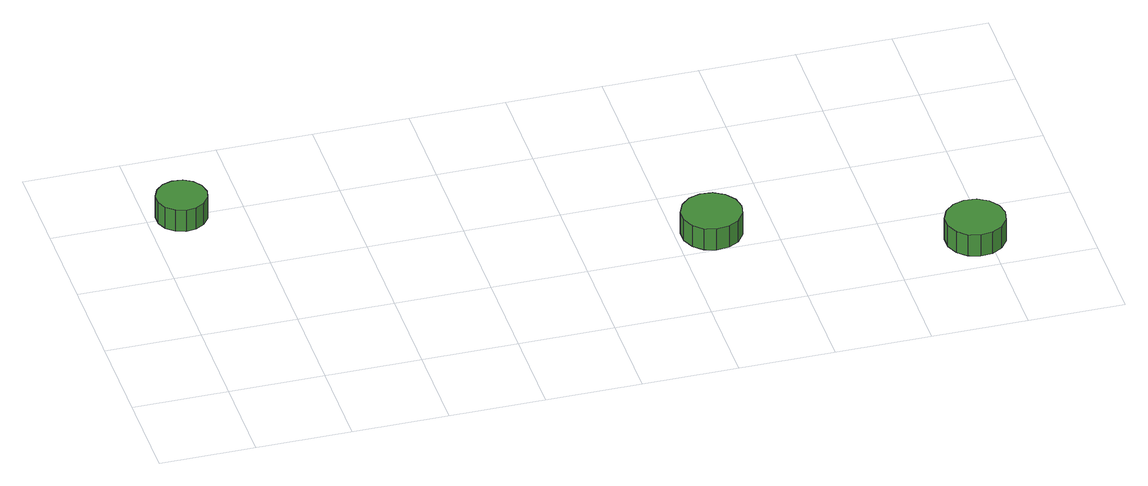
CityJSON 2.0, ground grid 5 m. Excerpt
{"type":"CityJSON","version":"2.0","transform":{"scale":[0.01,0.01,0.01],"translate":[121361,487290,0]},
"CityObjects":{
"tree1":{"type":"SolitaryVegetationObject","attributes":{"function":"something"},"geometry":[{"type":"MultiSurface","lod":"1","boundaries":[[[0,1,2,3,4,5,6,7,8,9,10,11,12,13,14]],[[15,16,17,18,19,20,21,22,23,24,25,26,27,28,29]],[[0,29,28,1]],[[1,28,27,2]],[[2,27,26,3]],[[3,26,25,4]],[[4,25,24,5]],[[5,24,23,6]],[[6,23,22,7]],[[7,22,21,8]],[[8,21,20,9]],[[9,20,19,10]],[[10,19,18,11]],[[11,18,17,12]],[[12,17,16,13]],[[13,16,15,14]],[[14,15,29,0]]]}]},
"tree2":{"type":"SolitaryVegetationObject","attributes":{"function":"something"},"geometry":[{"type":"MultiSurface","lod":"1","boundaries":[[[30,31,32,33,34,35,36,37,38,39,40,41,42,43,44]],[[45,46,47,48,49,50,51,52,53,54,55,56,57,58,59]],[[30,59,58,31]],[[31,58,57,32]],[[32,57,56,33]],[[33,56,55,34]],[[34,55,54,35]],[[35,54,53,36]],[[36,53,52,37]],[[37,52,51,38]],[[38,51,50,39]],[[39,50,49,40]],[[40,49,48,41]],[[41,48,47,42]],[[42,47,46,43]],[[43,46,45,44]],[[44,45,59,30]]]}]},
"tree3":{"type":"SolitaryVegetationObject","attributes":{"function":"something"},"geometry":[{"type":"MultiSurface","lod":"1","boundaries":[[[60,61,62,63,64,65,66,67,68,69,70,71,72,73,74]],[[75,76,77,78,79,80,81,82,83,84,85,86,87,88,89]],[[60,89,88,61]],[[61,88,87,62]],[[62,87,86,63]],[[63,86,85,64]],[[64,85,84,65]],[[65,84,83,66]],[[66,83,82,67]],[[67,82,81,68]],[[68,81,80,69]],[[69,80,79,70]],[[70,79,78,71]],[[71,78,77,72]],[[72,77,76,73]],[[73,76,75,74]],[[74,75,89,60]]]}]}
},
"vertices":[
[313,1502,190],[301,1556,190],[269,1600,190],[222,1628,190],[167,1633,190],[115,1616,190],[75,1580,190],[52,1530,190],[52,1475,190],[75,1425,190],[115,1389,190],[167,1372,190],[222,1377,190],[269,1405,190],[301,1449,190],[301,1449,61],[269,1405,61],[222,1377,61],[167,1372,61],[115,1389,61],[75,1425,61],[52,1475,61],[52,1530,61],[75,1580,61],[115,1616,61],[167,1633,61],[222,1628,61],[269,1600,61],[301,1556,61],[313,1502,61],
[2838,640,202],[2825,704,202],[2786,756,202],[2730,789,202],[2665,796,202],[2603,776,202],[2555,732,202],[2528,672,202],[2528,607,202],[2555,548,202],[2603,504,202],[2665,484,202],[2730,491,202],[2786,523,202],[2825,576,202],[2825,576,73],[2786,523,73],[2730,491,73],[2665,484,73],[2603,504,73],[2555,548,73],[2528,607,73],[2528,672,73],[2555,732,73],[2603,776,73],[2665,796,73],[2730,789,73],[2786,756,73],[2825,704,73],[2838,640,73],
[4087,231,203],[4074,294,203],[4036,346,203],[3980,379,203],[3915,385,203],[3854,365,203],[3806,322,203],[3780,263,203],[3780,198,203],[3806,139,203],[3854,96,203],[3915,76,203],[3980,83,203],[4036,115,203],[4074,167,203],[4074,167,74],[4036,115,74],[3980,83,74],[3915,76,74],[3854,96,74],[3806,139,74],[3780,198,74],[3780,263,74],[3806,322,74],[3854,365,74],[3915,385,74],[3980,379,74],[4036,346,74],[4074,294,74],[4087,231,74]
]}
